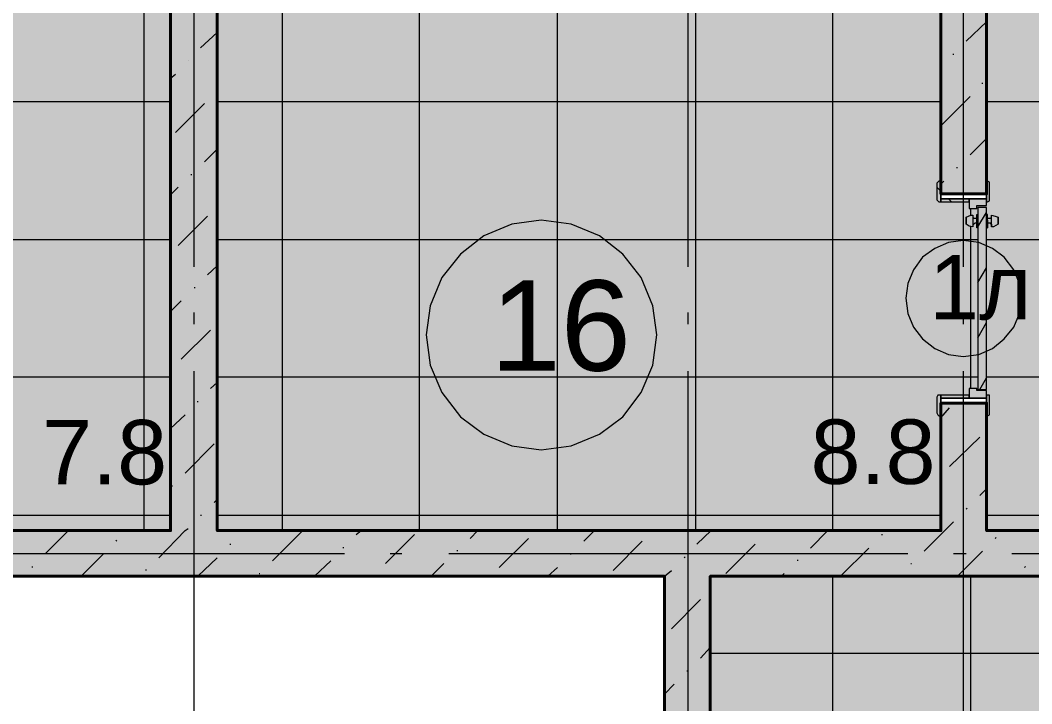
# Model space of a CAD drawing. Header units: millimetres. Extents: x -6983 to 114033, y -5968 to 36007.
# Drawn here: x 8243 to 12644, y 18214 to 21186 of the extents above; entities that cross this region are included whole.
import ezdxf

# ---------------------------------------------------------------- set-up
doc = ezdxf.new("R2010")
doc.units = ezdxf.units.MM
doc.layers.add('PDF _Геометрия', color=7, linetype='Continuous')
doc.layers.add('PDF _Текст', color=7, linetype='Continuous')
doc.layers.add('PDF _Сплошная заливка', color=7, linetype='Continuous', true_color=0xffffff)
doc.styles.add('PDF Arial', font='arial.ttf')

msp = doc.modelspace()

# ---------------------------------------------------------------- hatches: boundary and pattern name
at = {"layer": 'PDF _Сплошная заливка', "transparency": 33554559}
h = msp.add_hatch(color=256, dxfattribs=at)
h.paths.add_polyline_path([(17245.3, 26862.7), (17245.3, 21967.1), (17253.8, 21967.1), (17253.8, 26862.7)])
h.paths.add_polyline_path([(17042.2, 24065.8), (17042.2, 28661), (14245.3, 28661), (14245.3, 25563.7), (14258, 25563.7), (14262.3, 25559.5), (14258, 25479.1), (14118.4, 25474.9), (14118.4, 25445.2), (14088.8, 25445.2), (14088.8, 25457.9), (14046.5, 25457.9), (14046.5, 25474.9), (14033.8, 25474.9), (14033.8, 25487.6), (14029.6, 25487.6), (14029.6, 25559.5), (14033.8, 25563.7), (14046.5, 25563.7), (14046.5, 25665.3), (13500.6, 25665.3), (13496.4, 25656.8), (13492.2, 25652.6), (13420.2, 25648.3), (13420.2, 25652.6), (13416, 25652.6), (13416, 25665.3), (13411.8, 25665.3), (13411.8, 25788), (13382.2, 25788), (13382.2, 25817.6), (13394.9, 25817.6), (13394.9, 25864.1), (13411.8, 25864.1), (13411.8, 25872.6), (13416, 25876.8), (13500.6, 25876.8), (13500.6, 25864.1), (14046.5, 25864.1), (14046.5, 28661), (13483.7, 28661), (13479.5, 28652.6), (13394.9, 28648.3), (13394.9, 28661), (11956.2, 28661), (11952, 28652.6), (11867.4, 28648.3), (11867.4, 28661), (11245.3, 28661), (11245.3, 25864.1), (11880, 25864.1), (11880, 25872.6), (11884.3, 25876.8), (11973.1, 25876.8), (11973.1, 25864.1), (11990.1, 25864.1), (11990.1, 25817.6), (12002.8, 25817.6), (12002.8, 25788), (11973.1, 25788), (11968.9, 25656.8), (11956.2, 25652.6), (11892.7, 25648.3), (11892.7, 25652.6), (11884.3, 25652.6), (11884.3, 25665.3), (10301.8, 25665.3), (10297.5, 25656.8), (10293.3, 25652.6), (10221.4, 25648.3), (10221.4, 25652.6), (10217.1, 25652.6), (10217.1, 25665.3), (10196, 25665.3), (10196, 25707.6), (10183.3, 25707.6), (10183.3, 25737.2), (10212.9, 25737.2), (10212.9, 25872.6), (10217.1, 25876.8), (10246.8, 25876.8), (10246.8, 26084.2), (10826.5, 26084.2), (10826.5, 28441), (9320.1, 28441), (9320.1, 26084.2), (9337, 26084.2), (9337, 25876.8), (9375.1, 25876.8), (9375.1, 25737.2), (9404.7, 25737.2), (9404.7, 25707.6), (9392, 25707.6), (9392, 25665.3), (9375.1, 25665.3), (9370.9, 25656.8), (9358.2, 25652.6), (9294.7, 25648.3), (9294.7, 25652.6), (9286.3, 25652.6), (9286.3, 25665.3), (7454.1, 25665.3), (7449.9, 25656.8), (7445.6, 25652.6), (7373.7, 25648.3), (7373.7, 25652.6), (7365.2, 25652.6), (7365.2, 25665.3), (7344.1, 25665.3), (7344.1, 25707.6), (7335.6, 25707.6), (7335.6, 25737.2), (7365.2, 25737.2), (7365.2, 25876.8), (7454.1, 25876.8), (7454.1, 25864.1), (8897, 25864.1), (8897, 28661), (6100.1, 28661), (6100.1, 25864.1), (6434.3, 25864.1), (6434.3, 25872.6), (6438.6, 25876.8), (6523.2, 25876.8), (6523.2, 25737.2), (6552.8, 25737.2), (6552.8, 25707.6), (6544.4, 25707.6), (6544.4, 25665.3), (6523.2, 25665.3), (6523.2, 25652.6), (6510.5, 25652.6), (6442.8, 25648.3), (6442.8, 25652.6), (6438.6, 25652.6), (6438.6, 25665.3), (4517.6, 25665.3), (4513.3, 25656.8), (4504.9, 25652.6), (4437.2, 25648.3), (4437.2, 25652.6), (4428.7, 25652.6), (4428.7, 25665.3), (4407.6, 25665.3), (4407.6, 25707.6), (4394.9, 25707.6), (4394.9, 25737.2), (4424.5, 25737.2), (4424.5, 25872.6), (4428.7, 25876.8), (4517.6, 25876.8), (4517.6, 25864.1), (5901.2, 25864.1), (5901.2, 28661), (104.3, 28661), (104.3, 25864.1), (3497.8, 25864.1), (3497.8, 25876.8), (3586.7, 25876.8), (3586.7, 25737.2), (3616.3, 25737.2), (3616.3, 25707.6), (3603.6, 25707.6), (3603.6, 25665.3), (3586.7, 25665.3), (3582.4, 25656.8), (3569.8, 25652.6), (3506.3, 25648.3), (3506.3, 25652.6), (3497.8, 25652.6), (3497.8, 25665.3), (3100.1, 25665.3), (3100.1, 23570.8), (3112.8, 23570.8), (3117, 23566.5), (3112.8, 23486.1), (3100.1, 23481.9), (3100.1, 23460.8), (3057.8, 23460.8), (3057.8, 23448.1), (3028.1, 23448.1), (3028.1, 23481.9), (2888.5, 23481.9), (2888.5, 23494.6), (2884.3, 23494.6), (2884.3, 23562.3), (2888.5, 23570.8), (2901.2, 23570.8), (2901.2, 25665.3), (104.3, 25665.3), (104.3, 21967.1), (2901.2, 21967.1), (2901.2, 22551), (2897, 22555.3), (2888.5, 22555.3), (2888.5, 22563.7), (2884.3, 22563.7), (2884.3, 22635.6), (2888.5, 22639.9), (3028.1, 22639.9), (3028.1, 22669.5), (3057.8, 22669.5), (3057.8, 22656.8), (3100.1, 22656.8), (3100.1, 22639.9), (3112.8, 22639.9), (3117, 22635.6), (3112.8, 22559.5), (3100.1, 22555.3), (3100.1, 21472), (3112.8, 21472), (3117, 21467.8), (3112.8, 21387.4), (3100.1, 21383.2), (3100.1, 21362), (3057.8, 21362), (3057.8, 21349.3), (3028.1, 21349.3), (3028.1, 21383.2), (2888.5, 21383.2), (2888.5, 21395.9), (2884.3, 21395.9), (2884.3, 21463.6), (2888.5, 21472), (2901.2, 21472), (2901.2, 21764), (104.3, 21764), (104.3, 15967.1), (2681.2, 15967.1), (2681.2, 15979.8), (2901.2, 15979.8), (2901.2, 20452.3), (2897, 20456.5), (2888.5, 20460.8), (2884.3, 20460.8), (2884.3, 20536.9), (2888.5, 20541.1), (3028.1, 20541.1), (3028.1, 20570.8), (3057.8, 20570.8), (3057.8, 20558.1), (3100.1, 20558.1), (3100.1, 20541.1), (3112.8, 20541.1), (3117, 20536.9), (3112.8, 20460.8), (3100.1, 20456.5), (3100.1, 15967.1), (5901.2, 15967.1), (5901.2, 16601.8), (5892.7, 16606), (5888.5, 16606), (5888.5, 16614.5), (5884.3, 16614.5), (5884.3, 16686.4), (5888.5, 16694.9), (5901.2, 16694.9), (5901.2, 18133.5), (5888.5, 18133.5), (5888.5, 18146.2), (5884.3, 18146.2), (5884.3, 18218.2), (5888.5, 18222.4), (5901.2, 18222.4), (5901.2, 20452.3), (5892.7, 20456.5), (5888.5, 20460.8), (5884.3, 20460.8), (5884.3, 20536.9), (5888.5, 20541.1), (5901.2, 20541.1), (5901.2, 20558.1), (5943.5, 20558.1), (5943.5, 20570.8), (5973.1, 20570.8), (5973.1, 20541.1), (6112.8, 20541.1), (6112.8, 20456.5), (6100.1, 20456.5), (6100.1, 18967.1), (8897, 18967.1), (8897, 21764), (6100.1, 21764), (6100.1, 21472), (6112.8, 21472), (6112.8, 21383.2), (5973.1, 21383.2), (5973.1, 21349.3), (5943.5, 21349.3), (5943.5, 21362), (5901.2, 21362), (5901.2, 21383.2), (5888.5, 21383.2), (5888.5, 21395.9), (5884.3, 21395.9), (5884.3, 21463.6), (5888.5, 21472), (5901.2, 21472), (5901.2, 22551), (5892.7, 22555.3), (5888.5, 22555.3), (5888.5, 22563.7), (5884.3, 22563.7), (5884.3, 22635.6), (5888.5, 22639.9), (5901.2, 22639.9), (5901.2, 22656.8), (5943.5, 22656.8), (5943.5, 22669.5), (5973.1, 22669.5), (5973.1, 22639.9), (6112.8, 22639.9), (6112.8, 22555.3), (6100.1, 22555.3), (6100.1, 21967.1), (8897, 21967.1), (8897, 23862.7), (6100.1, 23862.7), (6100.1, 23570.8), (6112.8, 23570.8), (6112.8, 23481.9), (5973.1, 23481.9), (5973.1, 23448.1), (5943.5, 23448.1), (5943.5, 23460.8), (5901.2, 23460.8), (5901.2, 23481.9), (5888.5, 23481.9), (5888.5, 23494.6), (5884.3, 23494.6), (5884.3, 23562.3), (5888.5, 23570.8), (5901.2, 23570.8), (5901.2, 24065.8), (12447, 24065.8), (12447, 23084.2), (12459.7, 23084.2), (12459.7, 22999.5), (12447, 22999.5), (12447, 22978.4), (12404.7, 22978.4), (12404.7, 22965.7), (12370.9, 22965.7), (12370.9, 22995.3), (12239.7, 22999.5), (12235.5, 22999.5), (12235.5, 23012.2), (12231.2, 23012.2), (12231.2, 23079.9), (12235.5, 23084.2), (12248.2, 23084.2), (12248.2, 23862.7), (9100.1, 23862.7), (9100.1, 21967.1), (12248.2, 21967.1), (12248.2, 22064.4), (12239.7, 22068.7), (12235.5, 22068.7), (12235.5, 22077.1), (12231.2, 22077.1), (12231.2, 22149), (12235.5, 22157.5), (12370.9, 22157.5), (12370.9, 22187.1), (12404.7, 22187.1), (12404.7, 22174.4), (12447, 22174.4), (12447, 22157.5), (12459.7, 22157.5), (12459.7, 22068.7), (12447, 22068.7), (12447, 20486.1), (12459.7, 20486.1), (12459.7, 20401.5), (12447, 20401.5), (12447, 20380.4), (12404.7, 20380.4), (12404.7, 20367.7), (12370.9, 20367.7), (12370.9, 20397.3), (12239.7, 20401.5), (12235.5, 20401.5), (12235.5, 20410), (12231.2, 20410), (12231.2, 20481.9), (12235.5, 20486.1), (12248.2, 20486.1), (12248.2, 21764), (9100.1, 21764), (9100.1, 18967.1), (12248.2, 18967.1), (12248.2, 19466.4), (12239.7, 19470.6), (12235.5, 19470.6), (12235.5, 19479.1), (12231.2, 19479.1), (12231.2, 19551), (12235.5, 19555.3), (12370.9, 19555.3), (12370.9, 19584.9), (12404.7, 19584.9), (12404.7, 19576.4), (12447, 19576.4), (12447, 19555.3), (12459.7, 19555.3), (12459.7, 19470.6), (12447, 19470.6), (12447, 18967.1), (17042.2, 18967.1), (17042.2, 20566.5), (14046.5, 20566.5), (14046.5, 22745.7), (14042.2, 22749.9), (14033.8, 22754.1), (14029.6, 22754.1), (14029.6, 22830.3), (14033.8, 22834.5), (14046.5, 22834.5), (14046.5, 22851.4), (14088.8, 22851.4), (14088.8, 22864.1), (14118.4, 22864.1), (14118.4, 22834.5), (14262.3, 22834.5), (14258, 22754.1), (14245.3, 22749.9), (14245.3, 20765.4), (17042.2, 20765.4), (17042.2, 23862.7), (14245.3, 23862.7), (14245.3, 23765.4), (14258, 23765.4), (14262.3, 23761.2), (14258, 23680.8), (14118.4, 23676.5), (14118.4, 23646.9), (14088.8, 23646.9), (14088.8, 23655.4), (14046.5, 23655.4), (14046.5, 23676.5), (14033.8, 23676.5), (14033.8, 23689.2), (14029.6, 23689.2), (14029.6, 23761.2), (14033.8, 23765.4), (14046.5, 23765.4), (14046.5, 24544), (14042.2, 24548.2), (14033.8, 24552.4), (14029.6, 24552.4), (14029.6, 24628.6), (14033.8, 24632.8), (14046.5, 24632.8), (14046.5, 24654), (14088.8, 24654), (14088.8, 24662.4), (14118.4, 24662.4), (14118.4, 24632.8), (14262.3, 24632.8), (14258, 24552.4), (14245.3, 24548.2), (14245.3, 24065.8)])
h.paths.add_polyline_path([(15645.9, 17168.8), (15645.9, 15967.1), (17042.2, 15967.1), (17042.2, 16529.9), (17038, 16534.1), (17033.8, 16534.1), (17033.8, 16542.6), (17029.6, 16542.6), (17029.6, 16614.5), (17033.8, 16623), (17169.2, 16623), (17169.2, 16652.6), (17198.8, 16652.6), (17198.8, 16639.9), (17245.3, 16639.9), (17245.3, 16623), (17258, 16623), (17258, 16534.1), (17245.3, 16534.1), (17245.3, 15967.1), (18387.8, 15967.1), (18387.8, 15979.8), (18392, 15984), (18476.7, 15984), (18476.7, 15967.1), (19919.5, 15967.1), (19919.5, 15984), (20004.2, 15984), (20008.4, 15979.8), (20008.4, 15967.1), (23875.8, 15967.1), (23875.8, 15979.8), (23880, 15984), (23964.7, 15984), (23964.7, 15967.1), (25403.3, 15967.1), (25403.3, 15979.8), (25407.6, 15984), (25492.2, 15984), (25496.4, 15979.8), (25496.4, 15967.1), (26038, 15967.1), (26038, 16512.9), (26033.8, 16517.2), (26029.6, 16517.2), (26029.6, 16525.6), (26025.3, 16525.6), (26025.3, 16597.6), (26029.6, 16601.8), (26165, 16601.8), (26165, 16631.4), (26194.6, 16631.4), (26194.6, 16623), (26241.1, 16623), (26241.1, 16601.8), (26253.8, 16601.8), (26249.6, 16521.4), (26241.1, 16517.2), (26241.1, 15967.1), (29038, 15967.1), (29038, 16352.1), (29016.9, 16352.1), (29016.9, 16415.6), (29038, 16415.6), (29038, 18230.9), (29016.9, 18230.9), (29016.9, 18294.3), (29038, 18294.3), (29038, 19584.9), (29016.9, 19584.9), (29016.9, 19652.6), (29038, 19652.6), (29038, 21463.6), (29016.9, 21463.6), (29016.9, 21527), (29038, 21527), (29038, 21764), (26241.1, 21764), (26241.1, 21222.4), (26249.6, 21222.4), (26253.8, 21218.2), (26249.6, 21137.8), (26241.1, 21133.5), (26241.1, 21112.4), (26194.6, 21112.4), (26194.6, 21099.7), (26165, 21099.7), (26165, 21129.3), (26033.8, 21133.5), (26029.6, 21133.5), (26029.6, 21146.2), (26025.3, 21146.2), (26025.3, 21213.9), (26029.6, 21222.4), (26038, 21222.4), (26038, 21764), (25839.1, 21764), (25830.7, 21755.5), (25758.7, 21751.3), (25758.7, 21755.5), (25754.5, 21755.5), (25754.5, 21764), (25733.4, 21764), (25733.4, 21810.5), (25720.7, 21810.5), (25720.7, 21840.2), (25750.3, 21840.2), (25750.3, 21975.6), (25754.5, 21979.8), (25839.1, 21979.8), (25839.1, 21967.1), (26038, 21967.1), (26038, 26862.7), (23241.1, 26862.7), (23241.1, 21967.1), (24819.4, 21967.1), (24819.4, 21975.6), (24823.6, 21979.8), (24908.3, 21979.8), (24908.3, 21840.2), (24942.1, 21840.2), (24942.1, 21806.3), (24929.4, 21806.3), (24929.4, 21764), (24908.3, 21764), (24908.3, 21755.5), (24895.6, 21755.5), (24832.1, 21751.3), (24832.1, 21755.5), (24823.6, 21755.5), (24823.6, 21764), (22691, 21764), (22682.6, 21755.5), (22610.7, 21751.3), (22610.7, 21755.5), (22602.2, 21755.5), (22602.2, 21764), (22585.3, 21764), (22585.3, 21806.3), (22572.6, 21806.3), (22572.6, 21840.2), (22602.2, 21840.2), (22602.2, 21967.1), (21760.2, 21967.1), (21760.2, 21840.2), (21789.8, 21840.2), (21789.8, 21806.3), (21781.3, 21806.3), (21781.3, 21764), (21760.2, 21764), (21760.2, 21755.5), (21747.5, 21755.5), (21679.8, 21751.3), (21679.8, 21755.5), (21675.5, 21755.5), (21675.5, 21764), (18362.4, 21764), (18362.4, 21755.5), (18354, 21755.5), (18282, 21751.3), (18282, 21755.5), (18277.8, 21755.5), (18277.8, 21764), (18256.6, 21764), (18256.6, 21810.5), (18243.9, 21810.5), (18243.9, 21840.2), (18273.6, 21840.2), (18273.6, 21967.1), (17435.8, 21967.1), (17435.8, 21840.2), (17465.4, 21840.2), (17465.4, 21806.3), (17452.7, 21806.3), (17452.7, 21764), (17435.8, 21764), (17431.5, 21759.8), (17418.8, 21755.5), (17355.4, 21751.3), (17355.4, 21755.5), (17346.9, 21755.5), (17346.9, 21764), (17245.3, 21764), (17245.3, 18150.5), (17258, 18150.5), (17258, 18061.6), (17245.3, 18061.6), (17245.3, 18040.4), (17198.8, 18040.4), (17198.8, 18032), (17169.2, 18032), (17169.2, 18061.6), (17033.8, 18061.6), (17033.8, 18070.1), (17029.6, 18070.1), (17029.6, 18146.2), (17033.8, 18150.5), (17042.2, 18150.5), (17042.2, 18768.2), (11245.3, 18768.2), (11245.3, 15967.1), (14126.9, 15967.1), (14126.9, 15979.8), (14122.6, 15979.8), (14122.6, 15988.3), (14118.4, 15988.3), (14118.4, 15996.7), (14114.2, 15996.7), (14114.2, 16005.2), (14109.9, 16005.2), (14109.9, 16013.6), (14105.7, 16013.6), (14105.7, 16022.1), (14101.5, 16022.1), (14101.5, 16030.6), (14097.3, 16030.6), (14097.3, 16043.3), (14093, 16043.3), (14093, 16051.7), (14088.8, 16051.7), (14088.8, 16060.2), (14084.6, 16060.2), (14084.6, 16068.7), (14080.3, 16068.7), (14080.3, 16077.1), (14076.1, 16077.1), (14076.1, 16085.6), (14071.9, 16085.6), (14071.9, 16094), (14067.6, 16094), (14067.6, 16102.5), (14063.4, 16102.5), (14063.4, 16115.2), (14059.2, 16115.2), (14059.2, 16123.7), (14054.9, 16123.7), (14054.9, 16132.1), (14050.7, 16132.1), (14050.7, 16140.6), (14046.5, 16140.6), (14046.5, 16149), (14042.2, 16149), (14042.2, 16157.5), (14038, 16157.5), (14038, 16166), (14033.8, 16166), (14033.8, 16174.4), (14029.6, 16174.4), (14029.6, 16187.1), (14025.3, 16187.1), (14025.3, 16195.6), (14021.1, 16195.6), (14021.1, 16204.1), (14016.9, 16204.1), (14016.9, 16212.5), (14012.6, 16212.5), (14012.6, 16221), (14008.4, 16221), (14008.4, 16229.4), (14004.2, 16229.4), (14004.2, 16237.9), (13999.9, 16237.9), (13999.9, 16250.6), (13995.7, 16250.6), (13995.7, 16259.1), (13991.5, 16259.1), (13991.5, 16267.5), (13987.2, 16267.5), (13987.2, 16276), (13983, 16276), (13983, 16284.4), (13978.8, 16284.4), (13978.8, 16292.9), (13974.5, 16292.9), (13974.5, 16301.4), (13970.3, 16301.4), (13970.3, 16309.8), (13966.1, 16309.8), (13966.1, 16322.5), (13961.9, 16322.5), (13961.9, 16331), (13957.6, 16331), (13957.6, 16339.5), (13953.4, 16339.5), (13953.4, 16347.9), (13949.2, 16347.9), (13949.2, 16356.4), (13944.9, 16356.4), (13944.9, 16364.8), (13940.7, 16364.8), (13940.7, 16373.3), (13936.5, 16373.3), (13936.5, 16381.8), (13932.2, 16381.8), (13932.2, 16394.5), (13928, 16394.5), (13928, 16402.9), (13923.8, 16402.9), (13923.8, 16411.4), (13919.5, 16411.4), (13919.5, 16419.8), (13915.3, 16419.8), (13915.3, 16428.3), (13911.1, 16428.3), (13911.1, 16436.8), (13906.8, 16436.8), (13906.8, 16445.2), (13902.6, 16445.2), (13902.6, 16453.7), (13898.4, 16457.9), (13885.7, 16462.2), (13801.1, 16483.3), (13788.4, 16487.6), (13703.7, 16508.7), (13716.4, 16512.9), (13758.7, 16534.1), (13771.4, 16538.3), (13813.8, 16559.5), (13826.5, 16563.7), (13868.8, 16584.9), (13881.5, 16589.1), (13923.8, 16610.3), (13936.5, 16614.5), (13987.2, 16639.9), (13902.6, 16661), (13881.5, 16665.3), (13813.8, 16682.2), (13792.6, 16682.2), (13792.6, 16694.9), (13788.4, 16694.9), (13788.4, 16703.3), (13784.1, 16703.3), (13784.1, 16711.8), (13779.9, 16711.8), (13779.9, 16720.3), (13775.7, 16720.3), (13775.7, 16728.7), (13771.4, 16728.7), (13771.4, 16741.4), (13767.2, 16741.4), (13767.2, 16749.9), (13763, 16749.9), (13763, 16758.4), (13758.7, 16758.4), (13758.7, 16766.8), (13754.5, 16766.8), (13754.5, 16775.3), (13750.3, 16775.3), (13750.3, 16783.7), (13746.1, 16783.7), (13746.1, 16796.4), (13741.8, 16796.4), (13741.8, 16804.9), (13737.6, 16804.9), (13737.6, 16813.4), (13733.4, 16813.4), (13733.4, 16821.8), (13729.1, 16821.8), (13729.1, 16830.3), (13724.9, 16830.3), (13724.9, 16838.7), (13720.7, 16838.7), (13720.7, 16851.4), (13716.4, 16851.4), (13716.4, 16859.9), (13712.2, 16859.9), (13712.2, 16868.4), (13708, 16868.4), (13708, 16876.8), (13703.7, 16876.8), (13703.7, 16885.3), (13699.5, 16885.3), (13699.5, 16893.8), (13695.3, 16893.8), (13695.3, 16906.5), (13691, 16906.5), (13691, 16914.9), (13686.8, 16914.9), (13686.8, 16923.4), (13682.6, 16923.4), (13682.6, 16931.8), (13678.4, 16931.8), (13678.4, 16940.3), (13674.1, 16940.3), (13674.1, 16948.8), (13669.9, 16948.8), (13669.9, 16961.5), (13665.7, 16961.5), (13665.7, 16969.9), (13661.4, 16969.9), (13661.4, 16978.4), (13657.2, 16978.4), (13657.2, 16986.8), (13653, 16986.8), (13653, 16995.3), (13648.7, 16995.3), (13648.7, 17003.8), (13644.5, 17003.8), (13644.5, 17016.5), (13640.3, 17016.5), (13640.3, 17024.9), (13636, 17024.9), (13636, 17033.4), (13631.8, 17033.4), (13631.8, 17041.9), (13627.6, 17041.9), (13627.6, 17050.3), (13623.3, 17050.3), (13623.3, 17058.8), (13619.1, 17058.8), (13619.1, 17071.5), (13614.9, 17071.5), (13614.9, 17079.9), (13610.7, 17079.9), (13610.7, 17088.4), (13606.4, 17088.4), (13606.4, 17096.9), (13602.2, 17096.9), (13602.2, 17105.3), (13598, 17105.3), (13598, 17113.8), (13593.7, 17113.8), (13593.7, 17126.5), (13589.5, 17126.5), (13589.5, 17134.9), (13585.3, 17134.9), (13585.3, 17143.4), (13581, 17143.4), (13581, 17151.9), (13576.8, 17151.9), (13576.8, 17160.3), (13572.6, 17160.3), (13572.6, 17168.8)])
for color, points in [(256, [(8897, 23862.7), (8897, 18967.1), (9100.1, 18967.1), (9100.1, 23862.7)]), (256, [(12409, 20371.9), (12409, 19580.6), (12447, 19580.6), (12447, 20371.9)]), (256, [(10610.7, 20308.4), (10543, 20316.9), (10479.5, 20316.9), (10445.6, 20312.7), (10416, 20308.4), (10382.2, 20304.2), (10365.2, 20295.7), (10352.5, 20291.5), (10344.1, 20287.3), (10331.4, 20283), (10314.5, 20274.6), (10301.8, 20270.3), (10293.3, 20266.1), (10280.6, 20261.9), (10272.1, 20257.6), (10259.5, 20253.4), (10246.8, 20240.7), (10238.3, 20236.5), (10225.6, 20223.8), (10217.1, 20219.6), (10204.4, 20206.9), (10196, 20202.6), (10183.3, 20189.9), (10174.8, 20185.7), (10166.4, 20177.3), (10157.9, 20173), (10153.7, 20164.6), (10145.2, 20156.1), (10141, 20147.6), (10128.3, 20134.9), (10124.1, 20126.5), (10111.4, 20113.8), (10107.1, 20105.3), (10094.4, 20092.6), (10090.2, 20084.2), (10077.5, 20071.5), (10073.3, 20058.8), (10069, 20050.3), (10064.8, 20037.6), (10060.6, 20029.2), (10056.4, 20016.5), (10047.9, 19999.5), (10043.7, 19986.8), (10039.4, 19978.4), (10035.2, 19965.7), (10026.7, 19948.8), (10022.5, 19914.9), (10018.3, 19885.3), (10014, 19851.4), (10009.8, 19821.8), (10014, 19817.6), (10014, 19788), (10018.3, 19788), (10018.3, 19754.1), (10022.5, 19754.1), (10022.5, 19720.3), (10026.7, 19720.3), (10026.7, 19686.4), (10031, 19686.4), (10031, 19678), (10035.2, 19678), (10035.2, 19669.5), (10039.4, 19669.5), (10039.4, 19656.8), (10043.7, 19656.8), (10043.7, 19648.3), (10047.9, 19648.3), (10047.9, 19639.9), (10052.1, 19639.9), (10052.1, 19627.2), (10056.4, 19627.2), (10056.4, 19618.7), (10060.6, 19618.7), (10060.6, 19610.3), (10064.8, 19610.3), (10064.8, 19597.6), (10069, 19597.6), (10069, 19589.1), (10073.3, 19589.1), (10073.3, 19580.6), (10077.5, 19580.6), (10077.5, 19567.9), (10081.7, 19567.9), (10094.4, 19555.3), (10094.4, 19546.8), (10098.7, 19546.8), (10107.1, 19538.3), (10107.1, 19529.9), (10111.4, 19529.9), (10119.8, 19521.4), (10119.8, 19512.9), (10124.1, 19512.9), (10132.5, 19504.5), (10132.5, 19496), (10136.7, 19496), (10145.2, 19487.6), (10145.2, 19479.1), (10149.4, 19479.1), (10157.9, 19470.6), (10157.9, 19462.2), (10166.4, 19462.2), (10174.8, 19453.7), (10183.3, 19449.5), (10191.8, 19441), (10200.2, 19436.8), (10208.7, 19428.3), (10217.1, 19424.1), (10225.6, 19415.6), (10234.1, 19411.4), (10242.5, 19402.9), (10251, 19398.7), (10259.5, 19390.2), (10272.1, 19386), (10280.6, 19381.8), (10293.3, 19377.5), (10301.8, 19373.3), (10314.5, 19369.1), (10331.4, 19360.6), (10344.1, 19356.4), (10352.5, 19352.1), (10365.2, 19347.9), (10382.2, 19339.5), (10416, 19335.2), (10445.6, 19331), (10479.5, 19326.8), (10543, 19322.5), (10543, 19326.8), (10610.7, 19335.2), (10640.3, 19339.5), (10653, 19343.7), (10661.4, 19347.9), (10674.1, 19352.1), (10682.6, 19356.4), (10695.3, 19360.6), (10712.2, 19369.1), (10724.9, 19373.3), (10733.4, 19377.5), (10746.1, 19381.8), (10771.4, 19394.5), (10779.9, 19402.9), (10788.4, 19407.2), (10796.8, 19415.6), (10805.3, 19419.8), (10813.8, 19428.3), (10822.2, 19432.5), (10830.7, 19441), (10839.1, 19445.2), (10847.6, 19453.7), (10856.1, 19457.9), (10877.2, 19479.1), (10881.5, 19487.6), (10889.9, 19496), (10894.2, 19504.5), (10902.6, 19512.9), (10906.8, 19521.4), (10915.3, 19529.9), (10919.5, 19538.3), (10928, 19546.8), (10932.2, 19555.3), (10940.7, 19563.7), (10953.4, 19589.1), (10957.6, 19601.8), (10966.1, 19618.7), (10970.3, 19631.4), (10978.8, 19648.3), (10983, 19661), (10991.5, 19678), (10995.7, 19690.7), (10999.9, 19720.3), (11008.4, 19788), (11012.6, 19851.4), (11008.4, 19851.4), (11008.4, 19881.1), (11004.2, 19881.1), (11004.2, 19914.9), (10999.9, 19914.9), (10999.9, 19944.5), (10995.7, 19944.5), (10995.7, 19957.2), (10991.5, 19957.2), (10991.5, 19965.7), (10987.2, 19965.7), (10987.2, 19978.4), (10983, 19978.4), (10983, 19986.8), (10978.8, 19986.8), (10978.8, 19999.5), (10974.5, 19999.5), (10974.5, 20008), (10970.3, 20008), (10970.3, 20016.5), (10966.1, 20016.5), (10966.1, 20029.2), (10961.9, 20029.2), (10961.9, 20037.6), (10957.6, 20037.6), (10957.6, 20050.3), (10953.4, 20050.3), (10953.4, 20058.8), (10949.2, 20058.8), (10949.2, 20067.2), (10944.9, 20067.2), (10944.9, 20075.7), (10936.5, 20084.2), (10932.2, 20084.2), (10932.2, 20092.6), (10919.5, 20105.3), (10915.3, 20105.3), (10915.3, 20113.8), (10902.6, 20126.5), (10898.4, 20126.5), (10898.4, 20134.9), (10885.7, 20147.6), (10881.5, 20147.6), (10881.5, 20156.1), (10851.8, 20185.7), (10843.4, 20189.9), (10830.7, 20202.6), (10822.2, 20206.9), (10809.5, 20219.6), (10801.1, 20223.8), (10788.4, 20236.5), (10779.9, 20240.7), (10771.4, 20249.2), (10746.1, 20261.9), (10733.4, 20266.1), (10724.9, 20270.3), (10712.2, 20274.6), (10695.3, 20283), (10682.6, 20287.3), (10674.1, 20291.5), (10661.4, 20295.7), (10653, 20300), (10640.3, 20304.2)]), (256, [(12413.2, 20223.8), (12379.3, 20228), (12315.9, 20228), (12282, 20223.8), (12265.1, 20215.3), (12252.4, 20211.1), (12235.5, 20202.6), (12222.8, 20198.4), (12214.3, 20189.9), (12205.9, 20185.7), (12201.6, 20181.5), (12193.2, 20177.3), (12188.9, 20173), (12180.5, 20168.8), (12176.2, 20164.6), (12167.8, 20160.3), (12163.5, 20151.9), (12159.3, 20147.6), (12155.1, 20139.2), (12150.9, 20134.9), (12146.6, 20126.5), (12142.4, 20122.2), (12138.2, 20113.8), (12129.7, 20105.3), (12125.5, 20092.6), (12117, 20075.7), (12112.8, 20063), (12104.3, 20046.1), (12100.1, 20012.2), (12095.8, 19982.6), (12100.1, 19978.4), (12100.1, 19944.5), (12104.3, 19944.5), (12104.3, 19910.7), (12108.5, 19910.7), (12108.5, 19902.2), (12112.8, 19902.2), (12112.8, 19893.8), (12117, 19893.8), (12117, 19881.1), (12121.2, 19881.1), (12121.2, 19872.6), (12125.5, 19872.6), (12125.5, 19864.1), (12129.7, 19864.1), (12129.7, 19851.4), (12133.9, 19851.4), (12142.4, 19843), (12142.4, 19834.5), (12146.6, 19834.5), (12155.1, 19826.1), (12155.1, 19817.6), (12159.3, 19817.6), (12167.8, 19809.1), (12167.8, 19800.7), (12176.2, 19800.7), (12184.7, 19792.2), (12193.2, 19788), (12201.6, 19779.5), (12210.1, 19775.3), (12222.8, 19762.6), (12235.5, 19758.4), (12252.4, 19749.9), (12265.1, 19745.7), (12282, 19737.2), (12315.9, 19733), (12379.3, 19728.7), (12379.3, 19733), (12413.2, 19737.2), (12425.9, 19741.4), (12442.8, 19749.9), (12455.5, 19754.1), (12480.9, 19766.8), (12497.8, 19783.7), (12506.3, 19788), (12540.1, 19821.8), (12544.4, 19830.3), (12561.3, 19847.2), (12574, 19872.6), (12578.2, 19885.3), (12586.7, 19902.2), (12590.9, 19914.9), (12595.1, 19948.8), (12599.4, 20012.2), (12595.1, 20012.2), (12595.1, 20041.9), (12590.9, 20041.9), (12590.9, 20054.5), (12586.7, 20054.5), (12586.7, 20063), (12582.4, 20063), (12582.4, 20071.5), (12578.2, 20071.5), (12578.2, 20084.2), (12574, 20084.2), (12574, 20092.6), (12569.8, 20092.6), (12569.8, 20101.1), (12565.5, 20101.1), (12565.5, 20109.6), (12557.1, 20118), (12552.8, 20118), (12552.8, 20126.5), (12544.4, 20134.9), (12540.1, 20134.9), (12540.1, 20143.4), (12514.7, 20168.8), (12506.3, 20173), (12497.8, 20181.5), (12489.4, 20185.7), (12480.9, 20194.2), (12455.5, 20206.9), (12442.8, 20211.1), (12425.9, 20219.6)]), (256, [(10289.1, 20189.9), (10289.1, 19508.7), (10712.2, 19508.7), (10712.2, 20189.9)]), (256, [(8338.4, 19546.8), (8338.4, 19056), (8795.4, 19056), (8795.4, 19546.8)]), (256, [(11681.2, 19546.8), (11681.2, 19056), (12138.2, 19056), (12138.2, 19546.8)]), (7, [(8338.4, 19106.7), (8338.4, 19081.3), (8787, 19081.3), (8787, 19106.7)]), (7, [(11681.2, 19106.7), (11681.2, 19081.3), (12129.7, 19081.3), (12129.7, 19106.7)]), (256, [(6100.1, 18967.1), (6100.1, 18768.2), (17042.2, 18768.2), (17042.2, 18967.1)]), (256, [(11046.5, 18768.2), (11046.5, 15768.2), (11245.3, 15768.2), (11245.3, 18768.2)])]:
    msp.add_hatch(color=color, dxfattribs=at).paths.add_polyline_path(points)
h = msp.add_hatch(color=256, dxfattribs=at)
h.paths.add_polyline_path([(12447, 19521.4), (12248.2, 19521.4), (12248.2, 18967.1), (12447, 18967.1)])
h.paths.add_polyline_path([(12248.2, 23029.2), (12447, 23029.2), (12447, 23862.7), (12248.2, 23862.7)])
h.paths.add_polyline_path([(12248.2, 20431.1), (12447, 20431.1), (12447, 22119.4), (12248.2, 22119.4)])
h = msp.add_hatch(color=256, dxfattribs=at)
h.paths.add_polyline_path([(12239.7, 20401.5), (12248.2, 20397.3), (12248.2, 20486.1), (12235.5, 20486.1), (12231.2, 20481.9), (12231.2, 20405.7), (12235.5, 20405.7)])
h.paths.add_polyline_path([(12239.7, 19470.6), (12248.2, 19466.4), (12248.2, 19555.3), (12235.5, 19555.3), (12231.2, 19551), (12231.2, 19479.1), (12235.5, 19479.1), (12235.5, 19470.6)])
h = msp.add_hatch(color=256, dxfattribs=at)
h.paths.add_polyline_path([(12451.3, 20401.5), (12459.7, 20401.5), (12459.7, 20486.1), (12447, 20486.1), (12447, 20397.3)])
h.paths.add_polyline_path([(12451.3, 19470.6), (12459.7, 19470.6), (12459.7, 19555.3), (12447, 19555.3), (12447, 19466.4)])
h = msp.add_hatch(color=256, dxfattribs=at)
h.paths.add_polyline_path([(12248.2, 20397.3), (12370.9, 20397.3), (12370.9, 20410), (12248.2, 20410)])
h.paths.add_polyline_path([(12370.9, 19555.3), (12248.2, 19555.3), (12248.2, 19542.6), (12370.9, 19542.6)])
h = msp.add_hatch(color=256, dxfattribs=at)
h.paths.add_polyline_path([(12404.7, 20380.4), (12447, 20380.4), (12447, 20410), (12370.9, 20410), (12370.9, 20367.7), (12404.7, 20367.7)])
h.paths.add_polyline_path([(12447, 19576.4), (12404.7, 19576.4), (12404.7, 19584.9), (12370.9, 19584.9), (12370.9, 19542.6), (12447, 19542.6)])

# ---------------------------------------------------------------- linework, layer by layer
at = {"layer": 'PDF _Геометрия', "lineweight": 40}
for points in [[(17042.2, 18967.1), (12447, 18967.1), (12447, 19521.4), (12248.2, 19521.4), (12248.2, 18967.1), (9100.1, 18967.1), (9100.1, 21764), (12248.2, 21764), (12248.2, 20431.1), (12447, 20431.1), (12447, 22119.4), (12248.2, 22119.4), (12248.2, 21967.1), (9100.1, 21967.1), (9100.1, 23862.7), (12248.2, 23862.7), (12248.2, 23029.2), (12447, 23029.2), (12447, 23862.7), (12447, 24065.8), (6100.1, 24065.8)], [(6100.1, 21764), (8897, 21764), (8897, 18967.1), (6100.1, 18967.1)], [(6100.1, 18768.2), (11046.5, 18768.2), (11046.5, 15768.2)], [(11245.3, 15967.1), (11245.3, 18768.2), (17042.2, 18768.2), (17042.2, 18095.4)]]:
    msp.add_lwpolyline(points, dxfattribs=at)
at = {"layer": 'PDF _Геометрия', "lineweight": 20}
for points in [[(8998.5, 22115.2), (8998.5, 20113.8)], [(11148, 22115.2), (11148, 20113.8)], [(12345.5, 22115.2), (12345.5, 20113.8)], [(8998.5, 19914.9), (8998.5, 19864.1)], [(11148, 19914.9), (11148, 19864.1)], [(12345.5, 19914.9), (12345.5, 19864.1)], [(8998.5, 19661), (8998.5, 17663.9)], [(11148, 19661), (11148, 17663.9)], [(12345.5, 19661), (12345.5, 17663.9)], [(9654.4, 18865.5), (7653, 18865.5)], [(9904, 18865.5), (9853.2, 18865.5)], [(12104.3, 18865.5), (10107.1, 18865.5)], [(12358.2, 18865.5), (12303.2, 18865.5)], [(14558.5, 18865.5), (12557.1, 18865.5)]]:
    msp.add_lwpolyline(points, dxfattribs=at)
at = {"layer": 'PDF _Геометрия', "lineweight": 9}
for points in [[(8782.7, 18967.1), (8782.7, 21764)], [(9383.6, 18967.1), (9383.6, 21764)], [(9980.2, 18967.1), (9980.2, 21764)], [(10581, 18967.1), (10581, 21764)], [(11181.9, 18967.1), (11181.9, 21764)], [(11778.5, 18967.1), (11778.5, 21764)], [(12358.2, 21095.4), (12447, 21180.1)], [(9028.1, 21065.8), (9100.1, 21133.5)], [(12303.2, 21036.2), (12303.2, 21040.4)], [(8973.1, 21010.8), (8973.1, 21010.8)], [(8897, 20934.7), (8918.1, 20951.6)], [(12430.1, 20909.3), (12430.1, 20913.5)], [(5935.1, 20833.1), (8897, 20833.1)], [(8918.1, 20697.7), (9045.1, 20824.6)], [(9100.1, 20833.1), (12248.2, 20833.1)], [(12248.2, 20727.3), (12375.1, 20854.3)], [(12447, 20833.1), (14046.5, 20833.1)], [(12375.1, 20600.4), (12447, 20672.3)], [(9045.1, 20570.8), (9100.1, 20625.8)], [(8985.8, 20515.8), (8990.1, 20515.8)], [(12315.9, 20545.4), (12320.1, 20545.4)], [(12248.2, 20473.4), (12260.9, 20486.1)], [(8897, 20426.9), (8930.8, 20460.8)], [(12248.2, 20443.8), (12231.2, 20460.8)], [(12294.7, 20397.3), (12282, 20410)], [(8930.8, 20206.9), (9057.8, 20333.8)], [(12358.2, 20329.6), (12358.2, 20325.4), (12358.2, 20329.6), (12379.3, 20338), (12379.3, 20367.7)], [(12379.3, 20338), (12387.8, 20338), (12387.8, 20333.8), (12387.8, 20321.1), (12387.8, 20304.2), (12387.8, 20291.5), (12387.8, 20287.3), (12370.9, 20291.5), (12358.2, 20300), (12358.2, 20304.2), (12358.2, 20312.7), (12358.2, 20325.4), (12358.2, 20312.7), (12358.2, 20304.2), (12358.2, 20300)], [(12387.8, 20338), (12387.8, 20333.8), (12387.8, 20325.4)], [(12404.7, 20342.3), (12404.7, 20338), (12404.7, 20333.8), (12404.7, 20329.6), (12404.7, 20321.1), (12404.7, 20312.7), (12404.7, 20321.1), (12404.7, 20329.6), (12404.7, 20333.8), (12404.7, 20338), (12404.7, 20342.3), (12409, 20342.3), (12409, 20338), (12409, 20333.8), (12409, 20329.6), (12409, 20321.1), (12409, 20312.7), (12409, 20304.2), (12409, 20300), (12409, 20291.5), (12409, 20287.3), (12447, 20350.7)], [(12404.7, 20342.3), (12404.7, 20342.3)], [(12404.7, 20342.3), (12404.7, 20342.3)], [(12468.2, 20295.7), (12464, 20304.2), (12459.7, 20304.2), (12451.3, 20304.2), (12451.3, 20312.7), (12451.3, 20321.1), (12451.3, 20329.6), (12451.3, 20333.8), (12451.3, 20338), (12451.3, 20342.3), (12447, 20342.3), (12447, 20338), (12447, 20333.8), (12447, 20329.6), (12447, 20321.1), (12447, 20312.7), (12447, 20304.2), (12447, 20300), (12447, 20291.5), (12447, 20287.3), (12447, 20283), (12451.3, 20283), (12451.3, 20287.3), (12451.3, 20291.5), (12451.3, 20300), (12451.3, 20291.5), (12451.3, 20287.3), (12451.3, 20283)], [(12451.3, 20304.2), (12451.3, 20300), (12451.3, 20304.2), (12451.3, 20312.7), (12451.3, 20321.1), (12451.3, 20329.6), (12451.3, 20333.8), (12451.3, 20338), (12451.3, 20342.3)], [(12451.3, 20342.3), (12451.3, 20342.3)], [(12451.3, 20342.3), (12451.3, 20342.3)], [(12468.2, 20300), (12468.2, 20291.5), (12468.2, 20304.2), (12468.2, 20321.1), (12468.2, 20333.8), (12468.2, 20338), (12485.1, 20333.8), (12497.8, 20329.6), (12497.8, 20325.4), (12497.8, 20312.7), (12497.8, 20304.2), (12497.8, 20312.7), (12497.8, 20325.4), (12497.8, 20329.6)], [(12468.2, 20325.4), (12468.2, 20333.8), (12468.2, 20338)], [(12379.3, 19584.9), (12379.3, 20291.5)], [(12387.8, 20329.6), (12392, 20325.4), (12396.3, 20325.4), (12404.7, 20325.4)], [(12409, 20287.3), (12409, 20283), (12404.7, 20283), (12404.7, 20287.3), (12404.7, 20291.5), (12404.7, 20300), (12404.7, 20304.2), (12404.7, 20312.7), (12404.7, 20304.2), (12396.3, 20304.2), (12392, 20300), (12387.8, 20295.7)], [(12387.8, 20300), (12387.8, 20291.5), (12387.8, 20287.3)], [(12404.7, 20316.9), (12404.7, 20316.9)], [(12404.7, 20316.9), (12404.7, 20316.9)], [(12404.7, 20312.7), (12404.7, 20312.7)], [(12404.7, 20312.7), (12404.7, 20312.7)], [(12404.7, 20304.2), (12404.7, 20300), (12404.7, 20291.5), (12404.7, 20287.3), (12404.7, 20283)], [(12451.3, 20325.4), (12459.7, 20325.4), (12464, 20325.4), (12468.2, 20329.6)], [(12451.3, 20316.9), (12451.3, 20316.9)], [(12451.3, 20316.9), (12451.3, 20316.9)], [(12451.3, 20312.7), (12451.3, 20312.7)], [(12451.3, 20312.7), (12451.3, 20312.7)], [(12497.8, 20300), (12497.8, 20304.2), (12497.8, 20300), (12476.7, 20287.3), (12468.2, 20287.3), (12468.2, 20291.5), (12468.2, 20287.3)], [(12404.7, 20283), (12404.7, 20283)], [(12404.7, 20283), (12404.7, 20283)], [(12451.3, 20283), (12451.3, 20283)], [(12451.3, 20283), (12451.3, 20283)], [(6100.1, 20232.3), (8897, 20232.3)], [(9100.1, 20232.3), (12409, 20232.3)], [(12447, 20232.3), (17042.2, 20232.3)], [(9057.8, 20079.9), (9100.1, 20118)], [(12409, 20046.1), (12447, 20109.6)], [(9002.8, 20020.7), (9002.8, 20024.9)], [(8897, 19919.1), (8943.5, 19965.7)], [(12409, 19804.9), (12447, 19872.6)], [(8943.5, 19711.8), (9070.5, 19838.7)], [(6100.1, 19635.6), (8897, 19635.6)], [(9100.1, 19635.6), (12409, 19635.6)], [(12417.4, 19580.6), (12447, 19631.4)], [(12447, 19635.6), (17042.2, 19635.6)], [(9070.5, 19584.9), (9100.1, 19610.3)], [(9015.4, 19525.6), (9015.4, 19529.9)], [(12248.2, 19457.9), (12286.3, 19500.2)], [(8897, 19411.4), (8960.4, 19470.6)], [(12286.3, 19246.4), (12417.4, 19373.3)], [(8960.4, 19216.7), (9087.4, 19343.7)], [(8901.2, 19161.7), (8905.4, 19161.7)], [(12417.4, 19119.4), (12447, 19149)], [(9087.4, 19089.8), (9100.1, 19102.5)], [(12358.2, 19060.2), (12362.4, 19064.4)], [(6100.1, 19034.8), (8897, 19034.8)], [(9028.1, 19034.8), (9032.4, 19034.8)], [(9100.1, 19034.8), (12248.2, 19034.8)], [(12447, 19034.8), (17042.2, 19034.8)], [(8351.1, 18865.5), (8452.7, 18967.1)], [(8846.2, 18848.6), (8960.4, 18967.1), (8973.1, 18975.6)], [(11245.3, 18967.1), (9100.1, 18967.1)], [(9214.3, 18962.9), (9214.3, 18967.1)], [(9705.2, 18950.2), (9726.3, 18967.1)], [(10200.2, 18933.2), (10234.1, 18967.1)], [(10695.3, 18920.6), (10741.8, 18967.1)], [(11186.1, 18907.9), (11249.6, 18967.1)], [(11499.2, 18962.9), (11499.2, 18967.1)], [(11681.2, 18890.9), (11757.3, 18967.1)], [(12176.2, 18878.2), (12265.1, 18967.1), (12303.2, 19005.2)], [(8660, 18920.6), (8664.2, 18924.8)], [(9341.3, 18835.9), (9468.2, 18962.9)], [(9832.1, 18823.2), (9959, 18950.2)], [(10327.2, 18806.3), (10454.1, 18933.2)], [(11990.1, 18950.2), (11994.3, 18950.2)], [(12485.1, 18933.2), (12489.4, 18937.5)], [(9155.1, 18907.9), (9159.3, 18907.9)], [(9650.1, 18890.9), (9650.1, 18895.2)], [(10145.2, 18878.2), (10145.2, 18882.5)], [(10822.2, 18793.6), (10949.2, 18920.6)], [(11313.1, 18780.9), (11440, 18907.9)], [(11812.3, 18768.2), (11935.1, 18890.9)], [(8507.7, 18768.2), (8605, 18865.5)], [(9015.4, 18768.2), (9100.1, 18848.6)], [(9523.2, 18768.2), (9595.1, 18835.9)], [(10636, 18865.5), (10640.3, 18865.5)], [(11131.1, 18848.6), (11135.3, 18852.9)], [(11626.2, 18835.9), (11626.2, 18840.2)], [(12320.1, 18768.2), (12430.1, 18878.2)], [(6100.1, 18768.2), (11046.5, 18768.2), (11076.1, 18793.6)], [(8296.1, 18806.3), (8296.1, 18810.5)], [(8791.2, 18793.6), (8791.2, 18797.8)], [(10031, 18768.2), (10086, 18823.2)], [(10538.7, 18768.2), (10581, 18806.3)], [(12117, 18823.2), (12121.2, 18823.2)], [(12612.1, 18806.3), (12616.3, 18810.5)], [(9282, 18780.9), (9286.3, 18780.9)], [(9777.1, 18768.2), (9777.1, 18768.2)], [(11046.5, 18768.2), (11046.5, 18768.2)], [(18387.8, 15768.2), (11046.5, 15768.2), (11046.5, 18768.2)], [(11423.1, 18768.2), (11245.3, 18768.2), (11245.3, 18637.1)], [(11554.2, 18768.2), (11566.9, 18780.9)], [(11820.8, 18768.2), (11579.6, 18768.2)], [(11778.5, 15967.1), (11778.5, 18768.2)], [(12214.3, 18768.2), (11977.4, 18768.2)], [(12612.1, 18768.2), (12375.1, 18768.2)], [(12379.3, 15967.1), (12379.3, 18768.2)], [(11076.1, 18539.7), (11203, 18666.7)], [(11203, 18412.8), (11245.3, 18459.3)], [(11245.3, 18480.5), (11245.3, 18239.3)], [(11245.3, 18434), (17042.2, 18434)], [(11143.8, 18357.8), (11148, 18357.8)], [(11046.5, 18256.2), (11088.8, 18298.6)]]:
    msp.add_lwpolyline(points, dxfattribs=at)
at = {"layer": 'PDF _Геометрия', "lineweight": 13}
for points in [[(12248.2, 20397.3), (12248.2, 20486.1), (12239.7, 20486.1), (12235.5, 20481.9), (12231.2, 20477.7), (12231.2, 20405.7), (12235.5, 20401.5), (12239.7, 20397.3)], [(12447, 20486.1), (12447, 20397.3), (12451.3, 20397.3), (12459.7, 20401.5), (12459.7, 20405.7), (12459.7, 20477.7), (12459.7, 20481.9), (12451.3, 20486.1)], [(12248.2, 20397.3), (12370.9, 20397.3), (12370.9, 20410), (12248.2, 20410)], [(12370.9, 20410), (12370.9, 20367.7), (12404.7, 20367.7), (12404.7, 20380.4), (12447, 20380.4), (12447, 20410)], [(12409, 20371.9), (12409, 19580.6), (12447, 19580.6), (12447, 20371.9)], [(12370.9, 19584.9), (12370.9, 19542.6), (12447, 19542.6), (12447, 19576.4), (12404.7, 19576.4), (12404.7, 19584.9)], [(12248.2, 19466.4), (12248.2, 19555.3), (12239.7, 19555.3), (12235.5, 19555.3), (12231.2, 19546.8), (12231.2, 19479.1), (12235.5, 19470.6), (12239.7, 19466.4)], [(12248.2, 19555.3), (12248.2, 19542.6), (12370.9, 19542.6), (12370.9, 19555.3)], [(12447, 19555.3), (12447, 19466.4), (12451.3, 19466.4), (12459.7, 19470.6), (12459.7, 19479.1), (12459.7, 19546.8), (12459.7, 19555.3), (12451.3, 19555.3)]]:
    msp.add_lwpolyline(points, close=True, dxfattribs=at)
at = {"layer": 'PDF _Геометрия', "color": 36, "lineweight": 9, "true_color": 0x7f3f00}
for points in [[(12248.2, 20431.1), (12248.2, 20410), (12447, 20410), (12447, 20431.1)], [(12248.2, 19542.6), (12248.2, 19521.4), (12447, 19521.4), (12447, 19542.6)]]:
    msp.add_lwpolyline(points, close=True, dxfattribs=at)
at = {"layer": 'PDF _Геометрия', "lineweight": 9}
for points in [[(10009.8, 19817.6), (10026.7, 19686.4), (10077.5, 19567.9), (10157.9, 19462.2), (10259.5, 19386), (10382.2, 19335.2), (10509.1, 19318.3), (10640.3, 19335.2), (10763, 19386), (10864.5, 19462.2), (10944.9, 19567.9), (10995.7, 19686.4), (11012.6, 19817.6), (10995.7, 19944.5), (10944.9, 20067.2), (10864.5, 20168.8), (10763, 20249.2), (10640.3, 20300), (10509.1, 20316.9), (10382.2, 20300), (10259.5, 20249.2), (10157.9, 20168.8), (10077.5, 20067.2), (10026.7, 19944.5)], [(12404.7, 20308.4), (12404.7, 20312.7), (12404.7, 20316.9), (12404.7, 20312.7)], [(12451.3, 20316.9), (12451.3, 20312.7), (12451.3, 20308.4), (12451.3, 20312.7)], [(12095.8, 19978.4), (12104.3, 19910.7), (12129.7, 19851.4), (12167.8, 19800.7), (12222.8, 19758.4), (12282, 19733), (12345.5, 19724.5), (12413.2, 19733), (12472.4, 19758.4), (12523.2, 19800.7), (12565.5, 19851.4), (12590.9, 19910.7), (12599.4, 19978.4), (12590.9, 20041.9), (12565.5, 20101.1), (12523.2, 20156.1), (12472.4, 20194.2), (12413.2, 20219.6), (12345.5, 20228), (12282, 20219.6), (12222.8, 20194.2), (12167.8, 20156.1), (12129.7, 20101.1), (12104.3, 20041.9)]]:
    msp.add_lwpolyline(points, close=True, dxfattribs=at)

# ---------------------------------------------------------------- texts
at = {"layer": 'PDF _Текст', "attachment_point": 7, "style": 'PDF Arial'}
for s, insert, char_height in [('1л', (12197.4, 19881.1), 280.18), ('16', (10289.1, 19656.8), 392.99), ('7.8', (8338.4, 19163.9), 280.18), ('8.8', (11681.2, 19166), 280.18)]:
    msp.add_mtext(s, dxfattribs=dict(at, insert=insert, char_height=char_height))

doc.saveas('drawing.dxf')
